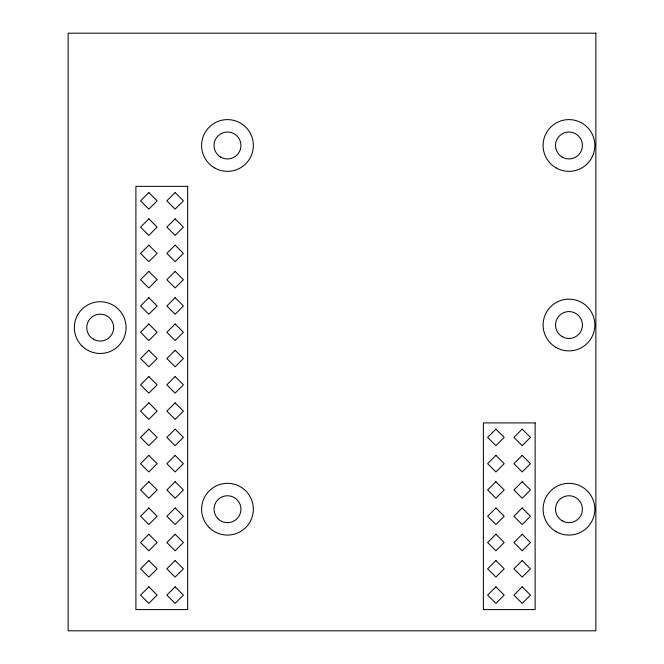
<?xml version="1.0" encoding="UTF-8"?>
<svg xmlns="http://www.w3.org/2000/svg" width="664" height="664" viewBox="0 0 664 664"><rect width="100%" height="100%" fill="white"/><g stroke="black" fill="none" stroke-linecap="round" stroke-linejoin="round"><path stroke-width="1" d="M148.836 192.56L140.56 200.835L148.836 209.118L157.119 200.835L148.836 192.56M148.836 218.846L140.56 227.121L148.836 235.405L157.119 227.121L148.836 218.846M175.122 192.56L166.847 200.835L175.122 209.118L183.405 200.835L175.122 192.56M148.836 245.132L140.56 253.407L148.836 261.682L157.119 253.407L148.836 245.132M175.122 218.846L166.847 227.121L175.122 235.405L183.405 227.121L175.122 218.846M148.836 271.41L140.56 279.693L148.836 287.968L157.119 279.693L148.836 271.41M175.122 245.132L166.847 253.407L175.122 261.682L183.405 253.407L175.122 245.132M148.836 297.696L140.56 305.971L148.836 314.255L157.119 305.971L148.836 297.696M175.122 271.41L166.847 279.693L175.122 287.968L183.405 279.693L175.122 271.41M148.836 323.982L140.56 332.257L148.836 340.541L157.119 332.257L148.836 323.982M175.122 297.696L166.847 305.971L175.122 314.255L183.405 305.971L175.122 297.696M148.836 350.268L140.56 358.543L148.836 366.818L157.119 358.543L148.836 350.268M175.122 323.982L166.847 332.257L175.122 340.541L183.405 332.257L175.122 323.982M148.836 376.546L140.56 384.829L148.836 393.105L157.119 384.829L148.836 376.546M175.122 350.268L166.847 358.543L175.122 366.818L183.405 358.543L175.122 350.268M148.836 402.832L140.56 411.107L148.836 419.391L157.119 411.107L148.836 402.832M175.122 376.546L166.847 384.829L175.122 393.105L183.405 384.829L175.122 376.546M148.836 429.118L140.56 437.393L148.836 445.677L157.119 437.393L148.836 429.118M175.122 402.832L166.847 411.107L175.122 419.391L183.405 411.107L175.122 402.832M148.836 455.404L140.56 463.679L148.836 471.955L157.119 463.679L148.836 455.404M175.122 429.118L166.847 437.393L175.122 445.677L183.405 437.393L175.122 429.118M148.836 481.682L140.56 489.966L148.836 498.241L157.119 489.966L148.836 481.682M175.122 455.404L166.847 463.679L175.122 471.955L183.405 463.679L175.122 455.404M148.836 507.968L140.56 516.243L148.836 524.527L157.119 516.243L148.836 507.968M175.122 481.682L166.847 489.966L175.122 498.241L183.405 489.966L175.122 481.682M148.836 534.254L140.56 542.529L148.836 550.813L157.119 542.529L148.836 534.254M175.122 507.968L166.847 516.243L175.122 524.527L183.405 516.243L175.122 507.968M148.836 560.54L140.56 568.816L148.836 577.091L157.119 568.816L148.836 560.54M175.122 534.254L166.847 542.529L175.122 550.813L183.405 542.529L175.122 534.254M148.836 586.818L140.56 595.102L148.836 603.377L157.119 595.102L148.836 586.818M175.122 560.54L166.847 568.816L175.122 577.091L183.405 568.816L175.122 560.54M175.122 586.818L166.847 595.102L175.122 603.377L183.405 595.102L175.122 586.818M495.917 429.118L487.633 437.393L495.917 445.677L504.192 437.393L495.917 429.118M495.917 455.404L487.633 463.679L495.917 471.955L504.192 463.679L495.917 455.404M522.194 429.118L513.919 437.393L522.194 445.677L530.478 437.393L522.194 429.118M495.917 481.682L487.633 489.966L495.917 498.241L504.192 489.966L495.917 481.682M522.194 455.404L513.919 463.679L522.194 471.955L530.478 463.679L522.194 455.404M495.917 507.968L487.633 516.243L495.917 524.527L504.192 516.243L495.917 507.968M522.194 481.682L513.919 489.966L522.194 498.241L530.478 489.966L522.194 481.682M495.917 534.254L487.633 542.529L495.917 550.813L504.192 542.529L495.917 534.254M522.194 507.968L513.919 516.243L522.194 524.527L530.478 516.243L522.194 507.968M495.917 560.54L487.633 568.816L495.917 577.091L504.192 568.816L495.917 560.54M522.194 534.254L513.919 542.529L522.194 550.813L530.478 542.529L522.194 534.254M495.917 586.818L487.633 595.102L495.917 603.377L504.192 595.102L495.917 586.818M522.194 560.54L513.919 568.816L522.194 577.091L530.478 568.816L522.194 560.54M522.194 586.818L513.919 595.102L522.194 603.377L530.478 595.102L522.194 586.818M595.874 33.2L68.126 33.2L68.126 630.8L595.874 630.8L595.874 33.2M187.646 186.352L135.904 186.352L135.904 609.585L187.646 609.585L187.646 186.352M535.134 422.91L483.392 422.91L483.392 609.585L535.134 609.585L535.134 422.91M214.547 167.884A25.871 25.871 0 0 0 253.357 145.474A25.871 25.871 0 0 0 214.547 123.072A25.871 25.871 0 0 0 214.547 167.884M81.913 345.894A25.871 25.871 0 0 0 125.189 334.299A25.871 25.871 0 0 0 93.508 302.61A25.871 25.871 0 0 0 81.913 345.894M556.034 167.884A25.871 25.871 0 0 0 594.844 145.474A25.871 25.871 0 0 0 556.034 123.072A25.871 25.871 0 0 0 556.034 167.884M556.034 347.421A25.871 25.871 0 0 0 594.844 325.011A25.871 25.871 0 0 0 556.034 302.61A25.871 25.871 0 0 0 556.034 347.421M556.034 531.615A25.871 25.871 0 0 0 594.844 509.213A25.871 25.871 0 0 0 556.034 486.803A25.871 25.871 0 0 0 556.034 531.615M209.193 527.506A25.871 25.871 0 0 0 252.469 515.903A25.871 25.871 0 0 0 220.788 484.222A25.871 25.871 0 0 0 209.193 527.506M93.475 339.254A13.454 13.454 0 0 0 113.66 327.601A13.454 13.454 0 0 0 93.475 315.948A13.454 13.454 0 0 0 93.475 339.254M217.975 518.725A13.454 13.454 0 0 0 240.476 512.691A13.454 13.454 0 0 0 224 496.216A13.454 13.454 0 0 0 217.975 518.725M562.242 157.127A13.454 13.454 0 0 0 582.419 145.474A13.454 13.454 0 0 0 562.242 133.829A13.454 13.454 0 0 0 562.242 157.127M220.755 157.127A13.454 13.454 0 0 0 240.941 145.474A13.454 13.454 0 0 0 220.755 133.829A13.454 13.454 0 0 0 220.755 157.127M562.242 336.665A13.454 13.454 0 0 0 582.419 325.011A13.454 13.454 0 0 0 562.242 313.366A13.454 13.454 0 0 0 562.242 336.665M562.242 520.858A13.454 13.454 0 0 0 582.419 509.213A13.454 13.454 0 0 0 562.242 497.56A13.454 13.454 0 0 0 562.242 520.858"/></g></svg>
